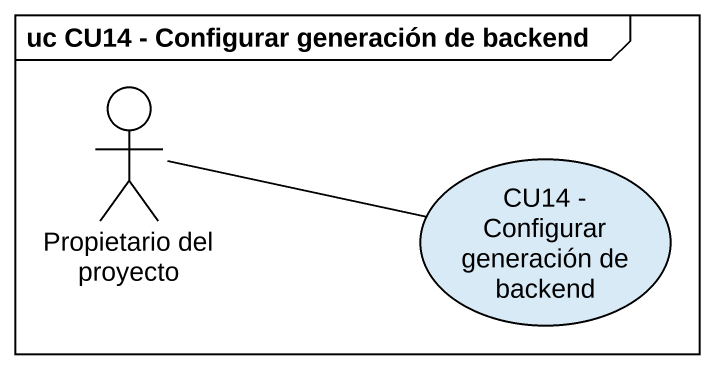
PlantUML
@startuml
mainframe uc CU14 - Configurar generación de backend
actor "Propietario del proyecto" as Propietario_del_proyecto
usecase "CU14 - Configurar generación de backend" as CU14_Configurar_generación
Propietario_del_proyecto -right- CU14_Configurar_generación
@enduml
